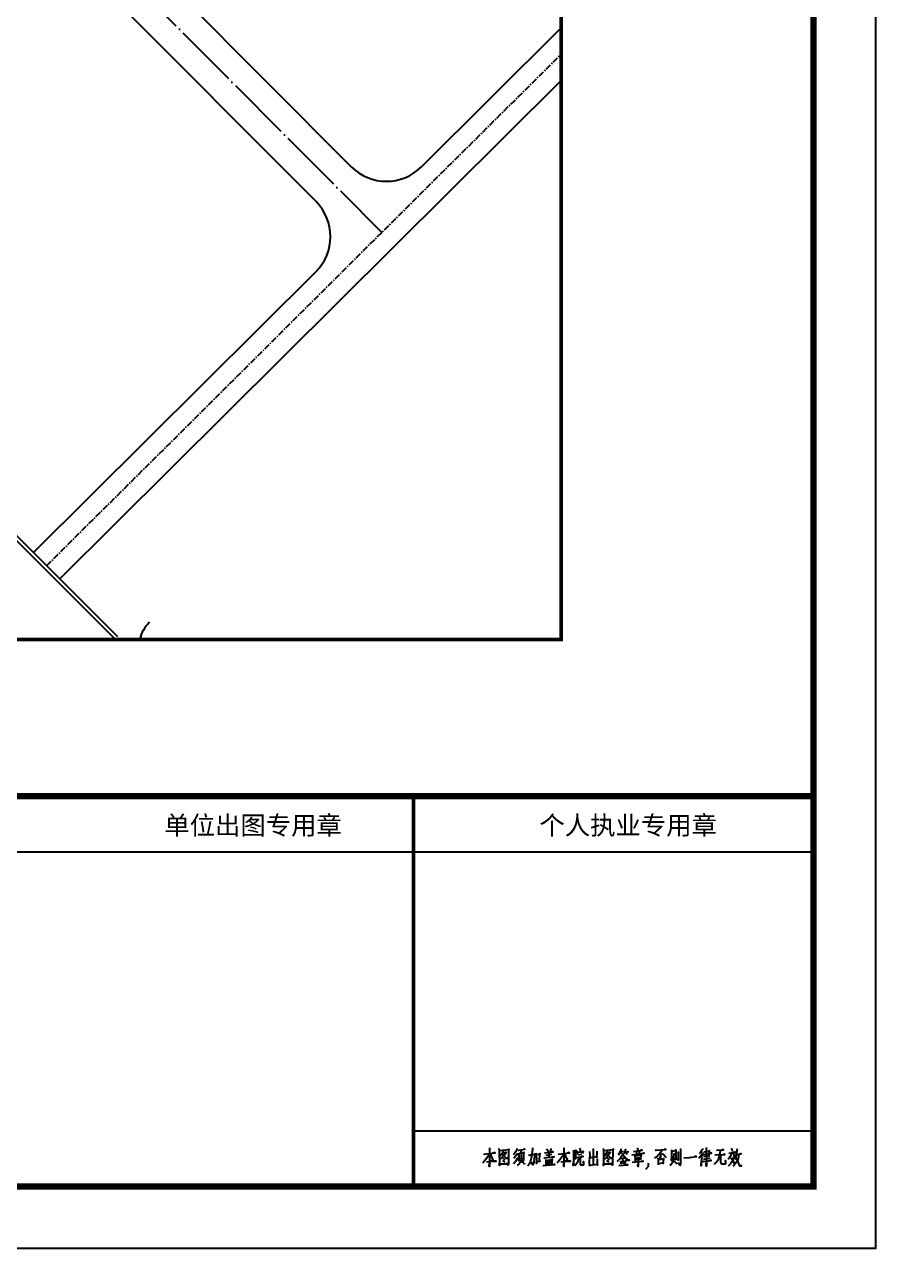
# Model space of a CAD drawing. Extents: x 38883873 to 41204444, y -39183004 to -36939090.
# Drawn here: x 40025792 to 40368873, y -39183004 to -38689187 of the extents above; entities that cross this region are included whole.
import ezdxf

# ---------------------------------------------------------------- set-up
doc = ezdxf.new("R2010")
doc.units = 0
doc.header["$LTSCALE"] = 1000
doc.header["$MEASUREMENT"] = 0
doc.linetypes.add('CENT', pattern=[15, 13, -1, 0, -1])
doc.linetypes.add('CENTERX2', pattern=[4, 2.5, -0.5, 0.5, -0.5])
for name, color, linetype in [('--04海域', 166, 'CONTINUOUS'), ('A-FACE', 4, 'CONTINUOUS'), ('PUB_TITLE', 7, 'CONTINUOUS'), ('ROAD-CENTERLINE', 4, 'CENTERX2'), ('W', 5, 'CONTINUOUS'), ('人行道', 251, 'CONTINUOUS'), ('华谏图框', 4, 'CONTINUOUS'), ('道路中心线', 5, 'CENT')]:
    doc.layers.add(name, color=color, linetype=linetype)
doc.styles.add('宋体', font='SimSun.ttf')

# ---------------------------------------------------------------- blocks, each defined once
blk = doc.blocks.new('5')
at = {"layer": '华谏图框'}
for points in [[(-9, 203), (-30, 161), (-49, 125), (-70, 99), (-94, 73), (-115, 54)], [(-96, 196), (91, 217), (83, 222), (59, 215)], [(-2, 298), (0, 104), (0, 0), (-4, 14), (0, 45)], [(8, 201), (64, 80), (106, 83), (66, 85), (55, 99)], [(151, 288), (155, 257), (159, 14), (157, 40), (291, 40), (282, 43), (263, 40)], [(157, 257), (316, 272), (310, 279), (306, 257), (304, 45), (302, 21), (289, 40)], [(210, 220), (217, 217), (270, 224), (265, 231), (240, 187), (221, 163), (204, 144), (187, 128), (168, 116)], [(219, 255), (219, 243), (202, 208), (181, 180), (172, 168)], [(438, 288), (438, 286), (440, 272), (423, 239), (401, 210), (386, 189)], [(446, 213), (444, 201), (427, 175), (404, 144), (389, 125)], [(461, 265), (467, 260), (471, 262), (569, 276), (563, 279), (550, 274)], [(469, 220), (472, 201), (474, 90), (472, 109), (472, 123)], [(474, 203), (556, 217), (548, 222), (548, 210), (548, 120), (546, 97), (544, 111), (548, 130)], [(508, 262), (510, 255), (499, 208)], [(690, 298), (690, 279), (688, 243), (682, 196), (682, 191), (677, 156), (667, 109), (654, 71), (639, 38), (624, 17), (612, 5)], [(629, 180), (728, 196), (731, 196), (728, 203), (724, 168), (718, 118), (712, 76), (705, 43), (697, 24), (692, 35), (682, 52), (675, 64), (699, 31), (703, 40)], [(745, 217), (752, 191), (754, 104), (758, 45), (754, 69), (756, 76), (814, 83), (807, 80), (811, 208), (814, 198), (809, 196), (752, 189)], [(884, 217), (1026, 234), (1017, 236), (1003, 231)], [(920, 283), (939, 255), (941, 239)], [(956, 222), (954, 144)], [(990, 288), (990, 276), (971, 227)], [(1191, 203), (1170, 161), (1151, 125), (1130, 99), (1106, 73), (1085, 54)], [(1104, 196), (1291, 217), (1283, 222), (1259, 215)], [(1198, 298), (1200, 104), (1200, 0), (1196, 14), (1200, 45)], [(1208, 201), (1264, 80), (1306, 83), (1266, 85), (1255, 99)], [(1347, 269), (1353, 246), (1351, 14), (1347, 33), (1351, 61)], [(1353, 248), (1398, 255), (1393, 262), (1376, 198), (1380, 194), (1383, 182), (1387, 168), (1387, 154), (1385, 135), (1381, 123), (1376, 116), (1363, 137), (1378, 118)], [(1415, 253), (1414, 227), (1410, 208), (1406, 196), (1404, 191)], [(1415, 224), (1512, 241), (1510, 246), (1493, 208)], [(1448, 293), (1461, 267), (1461, 248)], [(1610, 241), (1614, 227), (1618, 194), (1618, 161), (1616, 130), (1614, 142), (1627, 144), (1731, 158), (1731, 144), (1735, 227), (1735, 246)], [(1667, 288), (1674, 274), (1671, 279), (1672, 28)], [(1831, 288), (1835, 257), (1839, 14), (1837, 40), (1971, 40), (1962, 43), (1943, 40)], [(1837, 257), (1996, 272), (1990, 279), (1986, 257), (1984, 45), (1982, 21), (1969, 40)], [(1890, 220), (1897, 217), (1950, 224), (1945, 231), (1920, 187), (1901, 163), (1884, 144), (1867, 128), (1848, 116)], [(1899, 255), (1899, 243), (1882, 208), (1861, 180), (1852, 168)], [(2154, 208), (2152, 196), (2122, 154), (2120, 149), (2105, 128), (2079, 102), (2066, 90), (2052, 78)], [(2118, 286), (2117, 269), (2101, 234), (2088, 206), (2073, 182)], [(2103, 239), (2158, 246)], [(2117, 236), (2130, 201)], [(2188, 286), (2190, 274), (2168, 208)], [(2177, 231), (2245, 243)], [(2198, 229), (2215, 191)], [(2296, 189), (2300, 189), (2493, 213), (2485, 215), (2468, 210)], [(2323, 243), (2459, 262), (2451, 262), (2434, 257)], [(2362, 246), (2370, 220), (2370, 201)], [(2379, 300), (2391, 281), (2392, 276), (2392, 262)], [(2417, 250), (2419, 241), (2408, 206)], [(2773, 253), (2773, 246), (2756, 222), (2735, 198), (2720, 180), (2700, 161), (2683, 146), (2662, 132)], [(2669, 267), (2679, 260), (2684, 262), (2843, 272), (2834, 276), (2820, 272)], [(2754, 229), (2756, 191), (2756, 161), (2756, 132), (2752, 142), (2756, 163)], [(2777, 206), (2819, 175), (2834, 161), (2841, 151), (2847, 142)], [(2966, 213), (2974, 201), (2970, 194), (2968, 151), (2966, 125), (2962, 104), (2960, 87), (2955, 73), (2949, 61), (2938, 47), (2926, 33), (2915, 21), (2906, 14)], [(2932, 267), (2936, 246), (2936, 128), (2936, 120), (2936, 94), (2934, 109), (2936, 125)], [(2938, 243), (3011, 260), (3004, 265), (3004, 253), (3002, 132), (3000, 104), (3000, 111), (3002, 137)], [(3038, 239), (3045, 227), (3042, 227), (3040, 102), (3038, 109), (3040, 137)], [(3072, 288), (3083, 274), (3077, 267), (3079, 59), (3077, 38), (3076, 24), (3072, 17), (3043, 54), (3072, 21), (3074, 31)], [(3435, 224), (3435, 213), (3421, 194), (3406, 172), (3389, 151), (3378, 139), (3369, 128)], [(3433, 288), (3433, 274), (3416, 250), (3399, 224), (3380, 201)], [(3440, 194), (3442, 189), (3446, 191), (3580, 215), (3574, 217), (3563, 213)], [(3457, 236), (3461, 234), (3548, 248), (3542, 255), (3540, 243), (3535, 168), (3540, 170), (3452, 156)], [(3493, 298), (3499, 291), (3495, 293), (3497, 5), (3495, 17), (3495, 50)], [(3716, 257), (3716, 246), (3709, 194), (3703, 161), (3694, 130), (3684, 111), (3673, 90), (3658, 71), (3643, 57), (3629, 43), (3620, 33)], [(3635, 187), (3794, 194), (3786, 198), (3769, 194)], [(3661, 260), (3771, 267), (3763, 269), (3748, 267)], [(3900, 208), (3898, 191), (3871, 142), (3850, 113)], [(3858, 213), (3968, 229), (3958, 231), (3943, 224)], [(3920, 243), (3917, 262), (3901, 295)], [(3932, 206), (3943, 187), (3952, 172), (3956, 154)], [(3954, 109), (3969, 149), (3979, 177), (3985, 210), (3990, 239), (3994, 269), (3996, 288)], [(3983, 189), (4056, 201), (4049, 203), (4036, 196)], [(-51, 76), (43, 87), (36, 92), (19, 85)], [(206, 194), (212, 194), (270, 132), (291, 132), (270, 137), (261, 142)], [(208, 94), (232, 78), (244, 66)], [(215, 135), (236, 118), (246, 106)], [(450, 142), (450, 132), (435, 109), (418, 80), (401, 59), (387, 47), (380, 40)], [(505, 187), (510, 172), (508, 168), (508, 137), (505, 113), (501, 97), (497, 80), (491, 69), (486, 57), (474, 43), (465, 33), (454, 21), (444, 14)], [(512, 85), (535, 66), (550, 52), (556, 45), (561, 33)], [(858, 17), (867, 17), (918, 21), (920, 21), (1051, 31), (1043, 33), (1011, 28)], [(873, 137), (1039, 154), (1030, 156), (1005, 149)], [(901, 116), (905, 97), (907, 21)], [(1003, 191), (905, 177)], [(905, 97), (1015, 113), (1009, 120), (998, 28)], [(939, 87), (939, 24)], [(969, 92), (968, 24)], [(1149, 76), (1243, 87), (1236, 92), (1219, 85)], [(1434, 137), (1434, 130), (1425, 83), (1414, 57), (1404, 43), (1406, 45), (1397, 33), (1387, 26), (1374, 12)], [(1404, 142), (1510, 158), (1502, 161), (1489, 154)], [(1485, 191), (1427, 180)], [(1459, 142), (1465, 132), (1463, 135), (1461, 52), (1463, 38), (1468, 28), (1480, 26), (1510, 26), (1516, 26), (1519, 28), (1516, 80), (1516, 26)], [(1604, 109), (1608, 90), (1608, 52), (1610, 14), (1604, 21), (1620, 21), (1737, 35), (1739, 19), (1740, 73), (1742, 109), (1740, 123)], [(1886, 194), (1892, 194), (1950, 132), (1971, 132), (1950, 137), (1941, 142)], [(1888, 94), (1912, 78), (1924, 66)], [(1895, 135), (1916, 118), (1926, 106)], [(2086, 17), (2230, 28), (2220, 28), (2200, 26)], [(2111, 90), (2120, 59), (2120, 45), (2118, 64)], [(2179, 132), (2118, 123)], [(2147, 109), (2154, 73), (2151, 54), (2151, 80)], [(2151, 191), (2226, 102), (2256, 102), (2226, 104), (2211, 120)], [(2194, 106), (2194, 90), (2171, 24)], [(2302, 69), (2479, 85), (2470, 87), (2445, 80)], [(2341, 177), (2345, 163), (2351, 94), (2347, 109), (2443, 120), (2438, 118), (2445, 189), (2447, 177), (2345, 165)], [(2349, 135), (2423, 144)], [(2394, 109), (2394, 0), (2392, 17), (2394, 33)], [(2555, 50), (2555, 0), (2515, -50)], [(2715, 137), (2718, 109), (2720, 43), (2720, 26)], [(2718, 111), (2809, 120), (2803, 125), (2803, 111), (2794, 50), (2803, 52), (2802, 52), (2720, 43)], [(2979, 87), (3002, 59), (3013, 45), (3017, 35)], [(3134, 137), (3221, 146), (3223, 146), (3336, 158), (3329, 163), (3306, 154)], [(3416, 180), (3412, 12), (3412, 28), (3414, 45)], [(3435, 83), (3438, 78), (3440, 80), (3574, 94), (3571, 99), (3556, 94)], [(3448, 116), (3450, 116), (3546, 132), (3542, 135), (3537, 130)], [(3724, 184), (3726, 172), (3724, 132), (3724, 90), (3726, 71), (3728, 57), (3735, 45), (3745, 43), (3760, 40), (3775, 40), (3803, 43), (3809, 47), (3803, 94), (3805, 45)], [(3937, 170), (3935, 149), (3924, 113), (3905, 73), (3883, 40), (3866, 21), (3849, 5)], [(3890, 139), (3911, 113), (3930, 87), (3939, 66), (3943, 50), (3939, 69)], [(4015, 189), (4015, 161), (4007, 128), (3996, 94), (3977, 61), (3956, 35), (3939, 14), (3922, 2)], [(3973, 144), (4028, 9), (4062, 9), (4030, 14), (4017, 33)]]:
    blk.add_lwpolyline(points, dxfattribs=at)

msp = doc.modelspace()

# ---------------------------------------------------------------- linework, layer by layer
at = {"layer": '--04海域'}
msp.add_arc((40086753, -38940947), 15000, 134.85803, 165.74612, dxfattribs=at)
at = {"layer": 'A-FACE', "linetype": 'Continuous'}
for p, q in [((40030477, -38618882), (40157520, -38746557)), ((40016405, -38633095), (40143343, -38760664)), ((40185805, -38746627), (40242123, -38690588)), ((40040072, -38912800), (40242123, -38711748)), ((40143273, -38788948), (40029461, -38902197))]:
    msp.add_line(p, q, dxfattribs=at)
for centre, start, end in [((40171697, -38732450), 224.85794, 314.85794), ((40129166, -38774771), 314.85794, 44.85794)]:
    msp.add_arc(centre, 20000, start, end, dxfattribs=at)
at = {"layer": 'PUB_TITLE', "linetype": 'Continuous', "const_width": 1500}
msp.add_lwpolyline([(39010623, -38937254), (40242123, -38937254), (40242123, -37206254), (39010623, -37206254)], close=True, dxfattribs=at)
at = {"layer": 'ROAD-CENTERLINE'}
msp.add_line((40034767, -38907498), (40242123, -38701168), dxfattribs=at)
at = {"layer": 'W'}
for p, q in [((40062423, -38937254), (40015451, -38890319)), ((39977311, -38937254), (40062423, -38937254))]:
    msp.add_line(p, q, dxfattribs=at)
at = {"layer": '人行道'}
msp.add_line((40063483, -38936193), (40016512, -38889258), dxfattribs=at)
at = {"layer": '华谏图框'}
for p, q in [((40021373, -39023004), (40343873, -39023004)), ((40236373, -39023004), (40343873, -39023004)), ((40182623, -39135504), (40343873, -39135504))]:
    msp.add_line(p, q, dxfattribs=at)
msp.add_lwpolyline([(38883873, -39183004), (38883873, -37080504), (40368873, -37080504), (40368873, -39183004)], close=True, dxfattribs=at)
at = {"layer": '华谏图框', "const_width": 2500}
msp.add_lwpolyline([(38908873, -39158004), (40343873, -39158004), (40343873, -37143004), (38908873, -37143004)], close=True, dxfattribs=at)
at = {"layer": '华谏图框'}
for points, const_width in [([(40343873, -39000504), (38908873, -39000504)], 2500), ([(40182623, -39000504), (40182623, -39158004)], 1500)]:
    msp.add_lwpolyline(points, dxfattribs=dict(at, const_width=const_width))
at = {"layer": '道路中心线', "ltscale": 2}
msp.add_line((39581820, -38182173), (40169829, -38773104), dxfattribs=at)

# ---------------------------------------------------------------- block references
at = {"layer": '华谏图框', "xscale": 25, "yscale": 25, "zscale": 25}
msp.add_blockref('5', (40213288, -39149879), dxfattribs=at)

# ---------------------------------------------------------------- texts
at = {"layer": '华谏图框', "style": '宋体'}
for s, p in [('单位出图专用章', (40082161, -39016028)), ('个人执业专用章', (40233369, -39016028))]:
    msp.add_text(s, height=7500, dxfattribs=at).set_placement(p)

doc.saveas('drawing.dxf')
